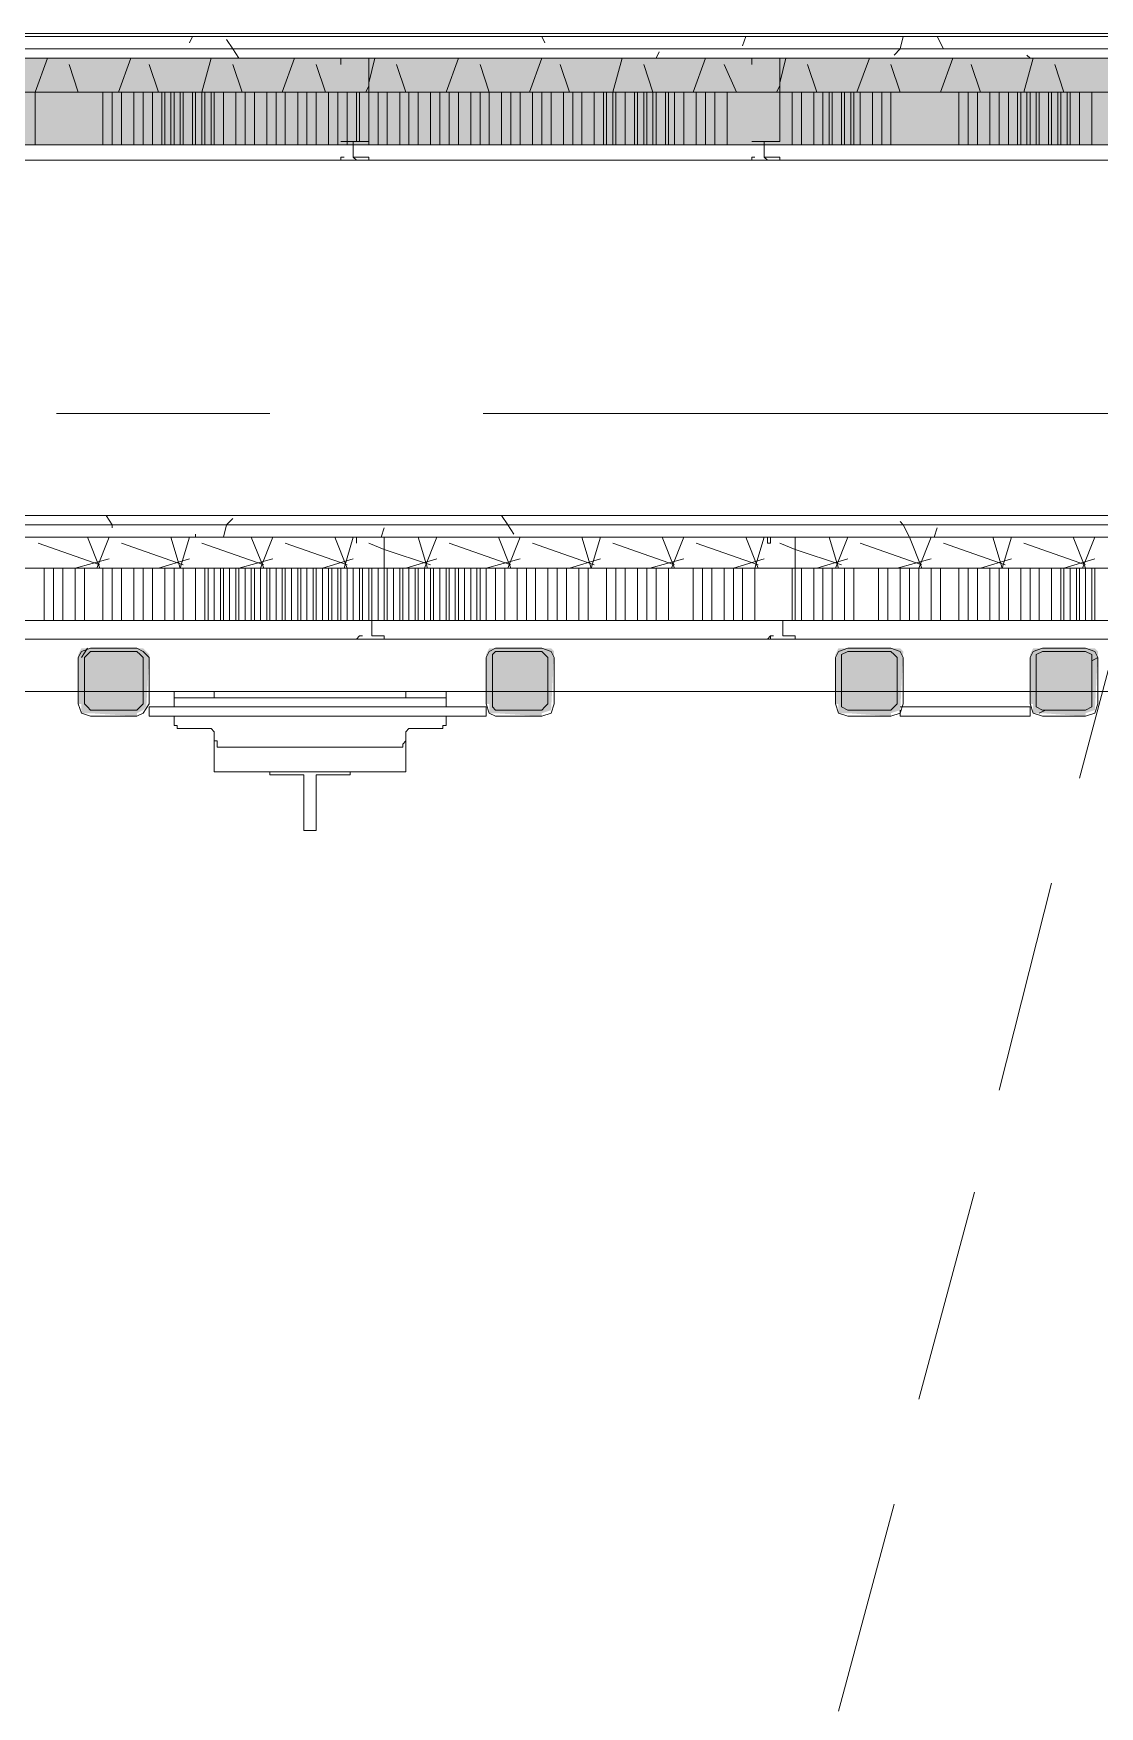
# Model space of a CAD drawing. Header units: metres. Extents: x 98 to 337, y -7 to 53.
# Drawn here: x 142.566 to 144.147, y 33.128 to 35.609 of the extents above; entities that cross this region are included whole.
import ezdxf

# ---------------------------------------------------------------- set-up
doc = ezdxf.new("R2010")
doc.units = ezdxf.units.M
doc.layers.add('PDF_Geometry', color=7, linetype='Continuous', lineweight=0, true_color=0xaaaaaa)
doc.layers.add('PDF_Solid Fills', color=7, linetype='Continuous', lineweight=0, true_color=0xffffff)

msp = doc.modelspace()

# ---------------------------------------------------------------- hatches: boundary and pattern name
at = {"layer": 'PDF_Solid Fills', "lineweight": 0, "transparency": 33554559}
h = msp.add_hatch(color=256, dxfattribs=at)
h.paths.add_polyline_path([(144.9464, 35.522), (144.9464, 35.5724), (141.7255, 35.5724), (141.7255, 35.522)])
h.paths.add_polyline_path([(144.951, 35.5724), (144.951, 35.522), (145.0472, 35.522), (145.0472, 35.5724)])
h = msp.add_hatch(color=256, dxfattribs=at)
h.paths.add_polyline_path([(144.9464, 35.522), (144.9464, 35.5724), (141.7255, 35.5724), (141.7255, 35.522)])
h.paths.add_polyline_path([(144.951, 35.5724), (144.951, 35.522), (145.0472, 35.522), (145.0472, 35.5724)])
for points in [[(141.7713, 35.4441), (141.8492, 35.4487), (141.8767, 35.4487), (144.9739, 35.4441), (144.9739, 35.522), (144.951, 35.522), (144.9464, 35.4991), (144.9464, 35.522), (141.7713, 35.522)], [(144.9464, 35.4487), (144.9464, 35.522), (141.7713, 35.522), (141.7713, 35.4441), (144.9739, 35.4441), (144.9739, 35.522), (144.951, 35.522)], [(142.738, 34.6881), (142.7289, 34.6973), (142.6372, 34.6973), (142.6327, 34.6881), (142.6327, 34.6148), (142.6372, 34.6148), (142.6372, 34.6011), (142.651, 34.6011), (142.7197, 34.5965), (142.7197, 34.6011), (142.7289, 34.6057), (142.7335, 34.6103)], [(143.2374, 34.6148), (143.242, 34.6148), (143.242, 34.6011), (143.2512, 34.6011), (143.3199, 34.5965), (143.3199, 34.6011), (143.3337, 34.6057), (143.3382, 34.6916), (143.3382, 34.6928), (143.3337, 34.6973), (143.242, 34.6973), (143.2374, 34.6881)], [(143.8559, 34.6927), (143.8514, 34.6973), (143.7597, 34.6973), (143.7552, 34.6881), (143.7552, 34.6148), (143.7597, 34.6148), (143.7597, 34.6011), (143.7735, 34.6011), (143.8376, 34.5965), (143.8376, 34.6011), (143.8514, 34.6057)], [(144.1446, 34.6927), (144.14, 34.6973), (144.0484, 34.6973), (144.0438, 34.6881), (144.0438, 34.6148), (144.0484, 34.6148), (144.0484, 34.6011), (144.0621, 34.6011), (144.1263, 34.5965), (144.1263, 34.6011), (144.14, 34.6057)]]:
    msp.add_hatch(color=256, dxfattribs=at).paths.add_polyline_path(points)

# ---------------------------------------------------------------- linework, layer by layer
at = {"layer": 'PDF_Geometry', "lineweight": 0}
for points in [[(142.1561, 25.401), (145.1297, 25.401), (145.6749, 25.401), (145.6749, 25.5247), (145.1297, 25.5247), (145.1297, 25.5797), (145.1297, 35.4762), (145.6337, 35.4762), (145.6337, 35.6045), (145.1297, 35.6045), (144.9464, 35.6045), (141.6934, 35.6045), (141.6934, 35.4212), (141.6934, 25.5797), (141.6934, 25.401), (141.8263, 25.401)], [(144.9464, 35.6045), (141.6934, 35.6045)], [(141.6934, 35.6045), (145.1297, 35.6045), (141.6934, 35.6045)], [(145.1297, 35.6091), (142.0691, 35.6091), (145.1297, 35.6091)], [(145.1297, 35.6045), (142.0783, 35.6045), (145.1297, 35.6045)], [(145.1113, 25.4148), (145.0976, 25.4148), (141.7071, 25.4148), (141.7071, 25.4331), (141.7071, 25.5797), (141.7071, 35.4212), (141.7071, 35.5724), (141.7071, 35.5861), (144.9464, 35.5861), (145.0976, 35.5861), (145.1113, 35.5861)], [(141.7255, 25.5797), (141.7255, 35.4212), (141.7255, 35.522), (141.7255, 35.5724), (141.8767, 35.5724), (142.454, 35.5724), (143.0634, 35.5724), (143.6727, 35.5724), (144.2821, 35.5724), (144.9464, 35.5724), (144.2821, 35.5724), (143.6727, 35.5724), (143.0634, 35.5724), (142.454, 35.5724), (141.8767, 35.5724), (141.7071, 35.5724), (141.7071, 35.5861), (145.0976, 35.5861), (145.0976, 35.5724), (144.951, 35.5724), (145.0472, 35.5724), (145.0976, 35.5724), (145.0976, 35.4945)], [(145.0472, 25.5797), (145.0472, 35.522), (144.9739, 35.522), (144.951, 35.522), (144.9739, 35.522), (144.9739, 35.4441), (144.9464, 35.4441), (141.8767, 35.4441), (141.7713, 35.4441), (141.7713, 35.522), (141.8767, 35.522), (144.9464, 35.522), (141.8767, 35.522), (141.7255, 35.522), (141.7255, 35.5724), (141.8767, 35.5724), (142.454, 35.5724), (143.0634, 35.5724), (143.6727, 35.5724), (144.2821, 35.5724), (144.9464, 35.5724)], [(144.9464, 35.522), (141.8767, 35.522), (141.7713, 35.522), (141.7713, 35.4441), (141.7713, 35.4212), (141.7713, 34.9447), (141.7713, 35.4441), (141.8492, 35.4441), (141.8492, 34.9447)], [(142.5685, 35.522), (142.5685, 35.4441)], [(142.6693, 35.4441), (142.6693, 35.522)], [(142.6831, 35.4441), (142.6831, 35.522)], [(142.6968, 35.4441), (142.6968, 35.522)], [(142.7151, 35.4441), (142.7151, 35.522)], [(142.7289, 35.4441), (142.7289, 35.522)], [(142.7426, 35.4441), (142.7426, 35.522)], [(142.7563, 35.522), (142.7563, 35.4441)], [(142.7609, 35.4441), (142.7609, 35.522)], [(142.7701, 35.522), (142.7701, 35.4441)], [(142.7747, 35.4441), (142.7747, 35.522)], [(142.7839, 35.522), (142.7839, 35.4441)], [(142.7884, 35.4441), (142.7884, 35.522)], [(142.8022, 35.522), (142.8022, 35.4441)], [(142.8067, 35.4441), (142.8067, 35.522)], [(142.8159, 35.522), (142.8159, 35.4441)], [(142.8205, 35.4441), (142.8205, 35.522)], [(142.8297, 35.522), (142.8297, 35.4441)], [(142.8343, 35.4441), (142.8343, 35.522)], [(142.8663, 35.4441), (142.8663, 35.522)], [(142.8801, 35.4441), (142.8801, 35.522)], [(142.8938, 35.4441), (142.8938, 35.522)], [(142.9121, 35.4441), (142.9121, 35.522)], [(142.9259, 35.4441), (142.9259, 35.522)], [(142.958, 35.4441), (142.958, 35.522)], [(142.9717, 35.4441), (142.9717, 35.522)], [(142.9854, 35.4441), (142.9854, 35.522)], [(143.0038, 35.4441), (143.0038, 35.522)], [(143.0175, 35.4441), (143.0175, 35.522)], [(143.045, 35.522), (143.045, 35.4487)], [(143.0496, 35.4487), (143.0496, 35.522)], [(143.0634, 35.4441), (143.0634, 35.522)], [(143.242, 35.522), (143.242, 35.4441)], [(143.2603, 35.522), (143.2603, 35.4441)], [(143.2741, 35.522), (143.2741, 35.4441)], [(143.2878, 35.522), (143.2878, 35.4441)], [(143.3061, 35.522), (143.3061, 35.4441)], [(143.3337, 35.522), (143.3337, 35.4441)], [(143.352, 35.522), (143.352, 35.4441)], [(143.3657, 35.522), (143.3657, 35.4441)], [(143.3795, 35.522), (143.3795, 35.4441)], [(143.3978, 35.522), (143.3978, 35.4441)], [(143.4115, 35.522), (143.4115, 35.4441)], [(143.4161, 35.4441), (143.4161, 35.522)], [(143.4253, 35.522), (143.4253, 35.4441)], [(143.4299, 35.4441), (143.4299, 35.522)], [(143.4574, 35.522), (143.4574, 35.4441)], [(143.4619, 35.4441), (143.4619, 35.522)], [(143.4711, 35.522), (143.4711, 35.4441)], [(143.4757, 35.4441), (143.4757, 35.522)], [(143.4848, 35.522), (143.4848, 35.4441)], [(143.4894, 35.4441), (143.4894, 35.522)], [(143.5032, 35.522), (143.5032, 35.4441)], [(143.5078, 35.4441), (143.5078, 35.522)], [(143.5169, 35.522), (143.5169, 35.4441)], [(143.5306, 35.522), (143.5306, 35.4441)], [(143.549, 35.522), (143.549, 35.4441)], [(143.5627, 35.522), (143.5627, 35.4441)], [(143.5765, 35.522), (143.5765, 35.4441)], [(143.5948, 35.522), (143.5948, 35.4441)], [(143.691, 35.4441), (143.691, 35.522)], [(143.7048, 35.4441), (143.7048, 35.522)], [(143.7231, 35.4441), (143.7231, 35.522)], [(143.7368, 35.4441), (143.7368, 35.522)], [(143.746, 35.522), (143.746, 35.4441)], [(143.7506, 35.4441), (143.7506, 35.522)], [(143.7643, 35.522), (143.7643, 35.4441)], [(143.7689, 35.4441), (143.7689, 35.522)], [(143.7781, 35.522), (143.7781, 35.4441)], [(143.7827, 35.4441), (143.7827, 35.522)], [(143.7918, 35.522), (143.7918, 35.4441)], [(143.8101, 35.522), (143.8101, 35.4441)], [(143.8239, 35.522), (143.8239, 35.4441)], [(143.8376, 35.522), (143.8376, 35.4441)], [(143.9385, 35.4441), (143.9385, 35.522)], [(143.9521, 35.4441), (143.9521, 35.522)], [(143.9659, 35.4441), (143.9659, 35.522)], [(143.9843, 35.4441), (143.9843, 35.522)], [(143.998, 35.4441), (143.998, 35.522)], [(144.0117, 35.4441), (144.0117, 35.522)], [(144.0255, 35.522), (144.0255, 35.4441)], [(144.0301, 35.4441), (144.0301, 35.522)], [(144.0392, 35.522), (144.0392, 35.4441)], [(144.0438, 35.4441), (144.0438, 35.522)], [(144.053, 35.522), (144.053, 35.4441)], [(144.0576, 35.4441), (144.0576, 35.522)], [(144.0713, 35.522), (144.0713, 35.4441)], [(144.0759, 35.4441), (144.0759, 35.522)], [(144.085, 35.522), (144.085, 35.4441)], [(144.0896, 35.4441), (144.0896, 35.522)], [(144.0988, 35.522), (144.0988, 35.4441)], [(144.1034, 35.4441), (144.1034, 35.522)], [(144.1354, 35.4441), (144.1354, 35.522)], [(141.8492, 30.9678), (141.8492, 31.2747), (141.8492, 31.8842), (141.8492, 32.5027), (141.8492, 33.135), (141.8492, 33.7901), (141.8492, 34.3308), (141.8492, 34.9401), (141.8492, 34.8622), (141.8767, 34.8622), (141.8767, 35.4212), (141.8492, 35.4212), (141.8492, 34.9447), (141.8492, 35.4212), (141.8492, 35.4441), (141.8767, 35.4441), (144.9464, 35.4441), (144.9739, 35.4441), (144.9739, 25.5797)], [(144.1721, 26.1845), (141.8996, 26.1845), (141.8996, 26.0012), (144.3554, 26.0012), (144.3554, 26.015), (144.3554, 26.1845), (144.3554, 34.711), (144.3554, 34.8806), (144.3554, 34.8943), (141.8767, 34.8943), (141.8767, 35.4212), (144.9464, 35.4212), (144.9464, 25.5797), (141.8767, 25.5797), (141.8767, 26.8809), (141.8767, 28.1867), (141.8767, 29.7353), (141.8767, 30.9632)], [(142.9167, 35.0455), (142.6006, 35.0455)], [(144.5019, 35.0455), (143.2329, 35.0455)], [(144.3233, 26.0791), (144.3233, 34.8164), (144.3187, 34.8164), (144.2729, 34.8164), (144.2729, 34.711), (144.2729, 34.2758), (144.2729, 34.711), (144.2729, 34.7386), (144.2729, 34.8164), (143.6956, 34.8164), (143.0862, 34.8164), (142.4768, 34.8164), (141.8767, 34.8164), (141.8492, 34.8164), (141.8492, 34.8622), (141.8767, 34.8622)], [(141.8996, 26.0333), (144.3233, 26.0333), (144.3233, 26.0791), (144.3233, 26.1845), (144.3233, 34.711), (144.3233, 34.8164), (144.3233, 34.8622), (141.8767, 34.8622), (141.8767, 34.8806), (144.337, 34.8806), (144.337, 34.8622), (144.337, 34.711), (144.337, 26.1845), (144.337, 26.0333), (144.337, 26.015), (141.8996, 26.015)], [(143.6864, 34.7386), (144.2729, 34.7386), (144.2729, 34.8164), (143.6956, 34.8164), (143.0862, 34.8164), (142.4768, 34.8164), (141.8767, 34.8164), (141.8492, 34.8164), (141.8492, 34.7386), (141.8767, 34.7386), (142.4448, 34.7386)], [(142.5822, 34.8164), (142.5822, 34.7386)], [(142.596, 34.8164), (142.596, 34.7386)], [(142.6097, 34.8164), (142.6097, 34.7386)], [(142.6281, 34.8164), (142.6281, 34.7386)], [(142.6418, 34.8164), (142.6418, 34.7386)], [(142.6693, 34.7386), (142.6693, 34.8164)], [(142.6831, 34.7386), (142.6831, 34.8164)], [(142.6968, 34.7386), (142.6968, 34.8164)], [(142.7151, 34.7386), (142.7151, 34.8164)], [(142.7289, 34.7386), (142.7289, 34.8164)], [(142.7426, 34.7386), (142.7426, 34.8164)], [(142.7609, 34.7386), (142.7609, 34.8164)], [(142.7747, 34.7386), (142.7747, 34.8164)], [(142.7884, 34.7386), (142.7884, 34.8164)], [(142.8067, 34.7386), (142.8067, 34.8164)], [(142.8205, 34.7386), (142.8205, 34.8164)], [(142.8251, 34.8164), (142.8251, 34.7386)], [(142.8343, 34.7386), (142.8343, 34.8164)], [(142.8434, 34.8164), (142.8434, 34.7386)], [(142.8479, 34.7386), (142.8479, 34.8164)], [(142.8571, 34.8164), (142.8571, 34.7386)], [(142.8663, 34.7386), (142.8663, 34.8164)], [(142.8709, 34.8164), (142.8709, 34.7386)], [(142.8801, 34.7386), (142.8801, 34.8164)], [(142.8892, 34.8164), (142.8892, 34.7386)], [(142.8938, 34.7386), (142.8938, 34.8164)], [(142.903, 34.8164), (142.903, 34.7386)], [(142.9121, 34.7386), (142.9121, 34.8164)], [(142.9167, 34.8164), (142.9167, 34.7386)], [(142.9259, 34.7386), (142.9259, 34.8164)], [(142.935, 34.8164), (142.935, 34.7386)], [(142.9488, 34.8164), (142.9488, 34.7386)], [(142.958, 34.7386), (142.958, 34.8164)], [(142.9625, 34.8164), (142.9625, 34.7386)], [(142.9717, 34.7386), (142.9717, 34.8164)], [(142.9808, 34.8164), (142.9808, 34.7386)], [(142.9854, 34.7386), (142.9854, 34.8164)], [(142.9946, 34.8164), (142.9946, 34.7386)], [(143.0038, 34.7386), (143.0038, 34.8164)], [(143.0084, 34.8164), (143.0084, 34.7386)], [(143.0175, 34.7386), (143.0175, 34.8164)], [(143.0221, 34.8164), (143.0221, 34.7386)], [(143.0312, 34.7386), (143.0312, 34.8164)], [(143.0404, 34.8164), (143.0404, 34.7386)], [(143.0496, 34.7386), (143.0496, 34.8164)], [(143.0542, 34.8164), (143.0542, 34.7386)], [(143.0634, 34.7386), (143.0634, 34.8164)], [(143.0679, 34.8164), (143.0679, 34.7386)], [(143.0771, 34.7386), (143.0771, 34.8164)], [(143.0862, 34.8164), (143.0862, 34.7386)], [(143.0908, 34.7386), (143.0908, 34.8164)], [(143.1, 34.8164), (143.1, 34.7386)], [(143.1092, 34.7386), (143.1092, 34.8164)], [(143.1228, 34.7386), (143.1228, 34.8164)], [(143.132, 34.8164), (143.132, 34.7386)], [(143.1366, 34.7386), (143.1366, 34.8164)], [(143.1458, 34.8164), (143.1458, 34.7386)], [(143.155, 34.7386), (143.155, 34.8164)], [(143.1595, 34.8164), (143.1595, 34.7386)], [(143.1687, 34.7386), (143.1687, 34.8164)], [(143.1779, 34.8164), (143.1779, 34.7386)], [(143.1825, 34.7386), (143.1825, 34.8164)], [(143.1916, 34.8164), (143.1916, 34.7386)], [(143.1962, 34.7386), (143.1962, 34.8164)], [(143.2054, 34.8164), (143.2054, 34.7386)], [(143.2145, 34.7386), (143.2145, 34.8164)], [(143.2237, 34.8164), (143.2237, 34.7386)], [(143.2283, 34.7386), (143.2283, 34.8164)], [(143.2374, 34.8164), (143.2374, 34.7386)], [(143.2512, 34.8164), (143.2512, 34.7386)], [(143.2649, 34.8164), (143.2649, 34.7386)], [(143.2833, 34.8164), (143.2833, 34.7386)], [(143.297, 34.8164), (143.297, 34.7386)], [(143.3107, 34.8164), (143.3107, 34.7386)], [(143.3291, 34.8164), (143.3291, 34.7386)], [(143.3428, 34.8164), (143.3428, 34.7386)], [(143.3565, 34.8164), (143.3565, 34.7386)], [(143.3749, 34.8164), (143.3749, 34.7386)], [(143.3886, 34.8164), (143.3886, 34.7386)], [(143.4161, 34.7386), (143.4161, 34.8164)], [(143.4299, 34.7386), (143.4299, 34.8164)], [(143.4436, 34.7386), (143.4436, 34.8164)], [(143.4619, 34.7386), (143.4619, 34.8164)], [(143.4757, 34.7386), (143.4757, 34.8164)], [(143.4894, 34.7386), (143.4894, 34.8164)], [(143.5078, 34.7386), (143.5078, 34.8164)], [(143.5444, 34.8164), (143.5444, 34.7386)], [(143.5582, 34.8164), (143.5582, 34.7386)], [(143.5719, 34.8164), (143.5719, 34.7386)], [(143.5902, 34.8164), (143.5902, 34.7386)], [(143.604, 34.8164), (143.604, 34.7386)], [(143.6177, 34.8164), (143.6177, 34.7386)], [(143.636, 34.8164), (143.636, 34.7386)], [(143.691, 34.7386), (143.691, 34.8164)], [(143.7048, 34.7386), (143.7048, 34.8164)], [(143.7231, 34.7386), (143.7231, 34.8164)], [(143.7368, 34.7386), (143.7368, 34.8164)], [(143.7506, 34.7386), (143.7506, 34.8164)], [(143.7689, 34.7386), (143.7689, 34.8164)], [(143.7827, 34.7386), (143.7827, 34.8164)], [(143.8193, 34.8164), (143.8193, 34.7386)], [(143.8331, 34.8164), (143.8331, 34.7386)], [(143.8514, 34.8164), (143.8514, 34.7386)], [(143.8651, 34.8164), (143.8651, 34.7386)], [(143.8789, 34.8164), (143.8789, 34.7386)], [(143.8972, 34.8164), (143.8972, 34.7386)], [(143.9109, 34.8164), (143.9109, 34.7386)], [(143.9385, 34.7386), (143.9385, 34.8164)], [(143.9521, 34.7386), (143.9521, 34.8164)], [(143.9659, 34.7386), (143.9659, 34.8164)], [(143.9843, 34.7386), (143.9843, 34.8164)], [(143.998, 34.7386), (143.998, 34.8164)], [(144.0117, 34.7386), (144.0117, 34.8164)], [(144.0301, 34.7386), (144.0301, 34.8164)], [(144.0438, 34.7386), (144.0438, 34.8164)], [(144.0576, 34.7386), (144.0576, 34.8164)], [(144.0759, 34.7386), (144.0759, 34.8164)], [(144.0896, 34.7386), (144.0896, 34.8164)], [(144.0942, 34.8164), (144.0942, 34.7386)], [(144.1034, 34.7386), (144.1034, 34.8164)], [(144.1125, 34.8164), (144.1125, 34.7386)], [(144.1171, 34.7386), (144.1171, 34.8164)], [(144.1263, 34.8164), (144.1263, 34.7386)], [(144.1354, 34.7386), (144.1354, 34.8164)], [(144.14, 34.8164), (144.14, 34.7386)], [(141.8767, 30.9678), (141.8767, 32.5027), (141.8767, 33.7901), (141.8767, 34.711), (144.195, 34.711), (144.195, 34.7386), (143.6864, 34.7386), (144.195, 34.7386), (144.195, 34.711), (144.195, 26.1845), (144.195, 34.711), (144.1721, 34.711), (144.1171, 34.5049)], [(142.4677, 34.7386), (143.0542, 34.7386)], [(143.0771, 34.7386), (143.6681, 34.7386)], [(143.6956, 34.7386), (143.6956, 34.7431)], [(141.8767, 30.9678), (141.8767, 32.5027), (141.8767, 33.7901), (141.8767, 34.711), (144.1721, 34.711)], [(142.6372, 34.6835), (142.6464, 34.6973)], [(144.1354, 34.6789), (144.1446, 34.6835)], [(143.1228, 34.5782), (143.1687, 34.5782), (143.1733, 34.5782), (143.1733, 34.5827), (143.1779, 34.5827), (143.1779, 34.5965), (143.2374, 34.5965), (143.2374, 34.6103), (143.1779, 34.6103), (143.1779, 34.6194), (143.1779, 34.624), (143.1779, 34.6286), (143.1779, 34.6332), (143.1733, 34.6332), (143.1687, 34.6332), (143.1228, 34.6332), (143.1183, 34.6332), (143.1137, 34.6332), (143.1092, 34.6332), (142.8434, 34.6332), (142.8388, 34.6332), (142.8343, 34.6332), (142.8297, 34.6332), (142.7839, 34.6332), (142.7793, 34.6332), (142.7747, 34.6332), (142.7747, 34.6286), (142.7747, 34.624), (142.7747, 34.6194), (142.7747, 34.6103), (142.738, 34.6103), (142.738, 34.5965), (142.7747, 34.5965), (142.7747, 34.5827), (142.7793, 34.5827), (142.7793, 34.5782), (142.7839, 34.5782), (142.8297, 34.5782)], [(142.7747, 34.6194), (142.7747, 34.624), (142.7747, 34.6286), (142.7747, 34.6332), (142.7747, 34.624), (142.7747, 34.6332), (142.7793, 34.6332), (142.7839, 34.6332), (142.8297, 34.6332), (142.8343, 34.6332), (142.8388, 34.6332), (142.8434, 34.6332), (143.1092, 34.6332), (143.1137, 34.6332), (143.1183, 34.6332), (143.1228, 34.6332), (143.1687, 34.6332), (143.1733, 34.6332), (143.1779, 34.6332), (143.1779, 34.624), (143.1779, 34.6332), (143.1779, 34.6286), (143.1779, 34.624), (143.1779, 34.6194)], [(142.7747, 34.6103), (142.7747, 34.6194), (142.7747, 34.624), (142.7793, 34.624), (142.7839, 34.624), (142.8297, 34.624), (142.8343, 34.624), (142.8388, 34.624), (142.8434, 34.624), (143.1092, 34.624), (143.1137, 34.624), (143.1183, 34.624), (143.1228, 34.624), (143.1687, 34.624), (143.1733, 34.624), (143.1779, 34.624), (143.1779, 34.6194), (143.1779, 34.6103)], [(142.8251, 34.624), (142.7976, 34.624)], [(142.8297, 34.6332), (142.8343, 34.6332), (142.8297, 34.6332)], [(142.8297, 34.6332), (142.8343, 34.6332), (142.8297, 34.6332)], [(142.8297, 34.624), (142.8343, 34.624), (142.8297, 34.624)], [(143.1228, 34.6332), (143.1183, 34.6332), (143.1228, 34.6332)], [(143.1228, 34.6332), (143.1183, 34.6332), (143.1228, 34.6332)], [(143.1228, 34.624), (143.1183, 34.624), (143.1228, 34.624)], [(143.155, 34.624), (143.1274, 34.624)], [(143.1779, 34.5965), (143.1779, 34.5827), (143.1733, 34.5827), (143.1733, 34.5782), (143.1687, 34.5782), (143.1228, 34.5782), (143.1183, 34.5736), (143.1183, 34.569), (143.1183, 34.5599), (143.1137, 34.5553), (143.1137, 34.5507), (143.1092, 34.5507), (142.8434, 34.5507), (142.8388, 34.5507), (142.8388, 34.5553), (142.8388, 34.5599), (142.8343, 34.5599), (142.8343, 34.569), (142.8343, 34.5736), (142.8297, 34.5782), (142.7839, 34.5782), (142.7793, 34.5782), (142.7793, 34.5827), (142.7747, 34.5827), (142.7747, 34.5965)], [(144.0576, 34.6011), (144.0667, 34.6057)], [(142.8343, 34.5186), (142.8343, 34.5232), (142.8343, 34.5278), (142.8343, 34.569), (142.8343, 34.5599)], [(142.8343, 34.569), (142.8343, 34.5278), (142.8343, 34.5232), (142.8343, 34.5186), (142.8343, 34.5141), (143.1183, 34.5141), (143.1183, 34.5186), (143.1183, 34.5232), (143.1183, 34.5278), (143.1183, 34.569)], [(143.1183, 34.5599), (143.1183, 34.569), (143.1183, 34.5278), (143.1183, 34.5232), (143.1183, 34.5186)], [(143.998, 34.0421), (144.0759, 34.3491)], [(143.8789, 33.5839), (143.9613, 33.8909)], [(143.7597, 33.1212), (143.8422, 33.4281)]]:
    msp.add_lwpolyline(points, dxfattribs=at)
for points in [[(141.6934, 35.5861), (145.1113, 35.5861), (145.1113, 35.6045), (141.6934, 35.6045)], [(142.7976, 35.5953), (142.8022, 35.6045)], [(143.3199, 35.6045), (143.3245, 35.5953)], [(143.6177, 35.5907), (143.6223, 35.6045)], [(143.8514, 35.5861), (143.8559, 35.6045), (143.8514, 35.5861), (143.8422, 35.577)], [(143.9063, 35.6045), (143.9155, 35.5861)], [(142.8525, 35.5999), (142.8617, 35.5861), (142.8709, 35.5724), (142.8617, 35.5861)], [(143.4894, 35.5724), (143.494, 35.5816)], [(142.5868, 35.5724), (142.5685, 35.522)], [(142.6189, 35.5633), (142.6327, 35.522)], [(142.7105, 35.5724), (142.6922, 35.522)], [(142.738, 35.5633), (142.7518, 35.522)], [(142.8297, 35.5724), (142.8159, 35.522)], [(142.8617, 35.5633), (142.8755, 35.522)], [(142.9534, 35.5724), (142.935, 35.522)], [(142.9854, 35.5633), (142.9992, 35.522)], [(143.0221, 35.4487), (143.0404, 35.4487), (143.0404, 35.4258), (143.045, 35.4212), (143.0588, 35.4212), (143.0221, 35.4212), (143.0221, 35.4258), (143.0267, 35.4258), (143.0221, 35.4258), (143.0221, 35.4212), (143.0634, 35.4212), (143.0634, 35.4258), (143.045, 35.4258), (143.0404, 35.4258), (143.0404, 35.4487), (143.0588, 35.4487), (143.0634, 35.4487), (143.0634, 35.5724), (143.0588, 35.5724), (143.0221, 35.5724), (143.0221, 35.5633), (143.0221, 35.5724), (143.0588, 35.5724), (143.0634, 35.5724), (143.0634, 35.4487), (143.0588, 35.4487)], [(143.0725, 35.5724), (143.0634, 35.5358)], [(143.1046, 35.5633), (143.1183, 35.522)], [(143.1962, 35.5724), (143.1779, 35.522)], [(143.2283, 35.5633), (143.242, 35.522)], [(143.3199, 35.5724), (143.3016, 35.522)], [(143.3474, 35.5633), (143.3611, 35.522)], [(143.439, 35.5724), (143.4253, 35.522)], [(143.4711, 35.5633), (143.4848, 35.522)], [(143.5627, 35.5724), (143.5444, 35.522)], [(143.5902, 35.5633), (143.6086, 35.522)], [(143.6314, 35.4487), (143.6498, 35.4487), (143.6498, 35.4258), (143.6544, 35.4212), (143.6681, 35.4212), (143.6314, 35.4212), (143.6314, 35.4258), (143.636, 35.4258), (143.6314, 35.4258), (143.6314, 35.4212), (143.6727, 35.4212), (143.6727, 35.4258), (143.6544, 35.4258), (143.6498, 35.4258), (143.6498, 35.4487), (143.6727, 35.4487), (143.6727, 35.5724), (143.6314, 35.5724), (143.6314, 35.5633), (143.6314, 35.5724), (143.6727, 35.5724), (143.6727, 35.4487)], [(143.6818, 35.5724), (143.6727, 35.5358)], [(143.7139, 35.5633), (143.7277, 35.522)], [(143.8056, 35.5724), (143.7872, 35.522)], [(143.8376, 35.5633), (143.8514, 35.522)], [(143.9293, 35.5724), (143.9109, 35.522)], [(143.9567, 35.5633), (143.9705, 35.522)], [(144.0484, 35.5724), (144.0346, 35.522)], [(144.0392, 35.577), (144.0438, 35.5724)], [(144.0805, 35.5633), (144.0942, 35.522)], [(143.0634, 35.5312), (143.0588, 35.522)], [(143.6727, 35.5312), (143.6681, 35.522)], [(142.8479, 35.522), (142.8479, 35.4441)], [(142.9396, 35.522), (142.9396, 35.4441)], [(143.0312, 35.522), (143.0312, 35.4441)], [(143.0771, 35.522), (143.0771, 35.4441)], [(143.0908, 35.522), (143.0908, 35.4441)], [(143.1092, 35.522), (143.1092, 35.4441)], [(143.1228, 35.522), (143.1228, 35.4441)], [(143.1366, 35.522), (143.1366, 35.4441)], [(143.155, 35.522), (143.155, 35.4441)], [(143.1687, 35.522), (143.1687, 35.4441)], [(143.1825, 35.522), (143.1825, 35.4441)], [(143.1962, 35.522), (143.1962, 35.4441)], [(143.2145, 35.522), (143.2145, 35.4441)], [(143.2283, 35.522), (143.2283, 35.4441)], [(143.3199, 35.4441), (143.3199, 35.522)], [(143.4436, 35.522), (143.4436, 35.4441)], [(144.1171, 35.522), (144.1171, 35.4441)], [(144.9464, 35.4212), (144.9464, 35.4441), (141.8767, 35.4441), (141.8492, 35.4441), (141.8492, 35.4212)], [(141.8767, 34.8806), (144.3554, 34.8806), (144.3554, 34.8943), (141.8767, 34.8943)], [(142.6739, 34.8943), (142.6831, 34.8806), (142.6831, 34.876), (142.6831, 34.8806)], [(142.8525, 34.8806), (142.8617, 34.8898), (142.8525, 34.8806), (142.8479, 34.8622)], [(143.2603, 34.8943), (143.2695, 34.8806), (143.2787, 34.8668), (143.2695, 34.8806)], [(143.8514, 34.8852), (143.8559, 34.8806), (143.8651, 34.8622), (143.8559, 34.8806)], [(144.3233, 34.8622), (141.8492, 34.8622), (141.8492, 34.8164), (141.8767, 34.8164), (142.4768, 34.8164), (143.0862, 34.8164), (143.6956, 34.8164), (144.3187, 34.8164), (144.3233, 34.8164)], [(141.8767, 34.8622), (144.337, 34.8622), (144.337, 34.8806), (141.8767, 34.8806)], [(142.6464, 34.8622), (142.6647, 34.8164)], [(142.6785, 34.8622), (142.6601, 34.8164)], [(142.7976, 34.8622), (142.7839, 34.8164), (142.7701, 34.8622), (142.7839, 34.8164)], [(142.8067, 34.8668), (142.8067, 34.8622)], [(142.8892, 34.8622), (142.9076, 34.8164)], [(142.9213, 34.8622), (142.903, 34.8164)], [(143.0129, 34.8622), (143.0312, 34.8164)], [(143.0404, 34.8622), (143.0267, 34.8164)], [(143.045, 34.7386), (143.0679, 34.7386), (143.0679, 34.7156), (143.0862, 34.7156), (143.0862, 34.711), (143.0496, 34.711), (143.045, 34.711), (143.0496, 34.7156), (143.0542, 34.7156), (143.0496, 34.7156), (143.045, 34.711), (143.0496, 34.711), (143.0862, 34.711), (143.0862, 34.7156), (143.0679, 34.7156), (143.0679, 34.7386), (143.0862, 34.7386), (143.0862, 34.8622), (143.0496, 34.8622), (143.045, 34.8622), (143.045, 34.8531), (143.045, 34.8622), (143.0496, 34.8622), (143.0862, 34.8622), (143.0862, 34.7386)], [(143.0816, 34.8622), (143.0862, 34.876)], [(143.1366, 34.8622), (143.1504, 34.8164)], [(143.1641, 34.8622), (143.1458, 34.8164)], [(143.2557, 34.8622), (143.2741, 34.8164)], [(143.2878, 34.8622), (143.2695, 34.8164)], [(143.4069, 34.8622), (143.3932, 34.8164), (143.3795, 34.8622), (143.3932, 34.8164)], [(143.4986, 34.8622), (143.5169, 34.8164)], [(143.5306, 34.8622), (143.5123, 34.8164)], [(143.6223, 34.8622), (143.6406, 34.8164)], [(143.6498, 34.8622), (143.636, 34.8164)], [(143.6544, 34.7386), (143.6772, 34.7386), (143.6772, 34.7156), (143.6956, 34.7156), (143.6956, 34.711), (143.659, 34.711), (143.659, 34.7156), (143.6635, 34.7156), (143.659, 34.7156), (143.6544, 34.711), (143.659, 34.711), (143.6956, 34.711), (143.6956, 34.7156), (143.6772, 34.7156), (143.6772, 34.7386), (143.6956, 34.7386), (143.6956, 34.8622), (143.659, 34.8622), (143.6544, 34.8622), (143.6544, 34.8531), (143.659, 34.8531), (143.659, 34.8622), (143.6956, 34.8622), (143.6956, 34.7386)], [(143.746, 34.8622), (143.7597, 34.8164)], [(143.7735, 34.8622), (143.7552, 34.8164)], [(143.8651, 34.8622), (143.8835, 34.8164)], [(143.8972, 34.8622), (143.8789, 34.8164)], [(143.9018, 34.8622), (143.9063, 34.876)], [(144.0163, 34.8622), (144.0026, 34.8164), (143.9888, 34.8622), (144.0026, 34.8164)], [(144.108, 34.8622), (144.1263, 34.8164)], [(144.14, 34.8622), (144.1217, 34.8164)], [(142.573, 34.8531), (142.6647, 34.821)], [(142.6968, 34.8531), (142.7884, 34.821)], [(142.8159, 34.8531), (142.9076, 34.821)], [(142.9396, 34.8531), (143.0312, 34.821)], [(143.0634, 34.8531), (143.0862, 34.8439), (143.155, 34.821), (143.0862, 34.8439)], [(143.1825, 34.8531), (143.2741, 34.821)], [(143.3061, 34.8531), (143.3978, 34.821)], [(143.4253, 34.8531), (143.5169, 34.821)], [(143.549, 34.8531), (143.6406, 34.821)], [(143.6727, 34.8531), (143.6956, 34.8439), (143.7643, 34.821), (143.6956, 34.8439)], [(143.7918, 34.8531), (143.8835, 34.821)], [(143.9155, 34.8531), (144.0072, 34.821)], [(144.0346, 34.8531), (144.1263, 34.821)], [(142.6785, 34.8302), (142.6281, 34.8164)], [(142.7976, 34.8302), (142.7518, 34.8164)], [(142.9213, 34.8302), (142.8709, 34.8164)], [(142.9396, 34.8164), (142.9396, 34.7386)], [(143.0404, 34.8302), (142.9946, 34.8164)], [(143.1137, 34.7386), (143.1137, 34.8164)], [(143.1641, 34.8302), (143.1183, 34.8164)], [(143.2878, 34.8302), (143.2374, 34.8164)], [(143.4069, 34.8302), (143.3611, 34.8164)], [(143.5306, 34.8302), (143.4803, 34.8164)], [(143.6498, 34.8302), (143.604, 34.8164)], [(143.7735, 34.8302), (143.7277, 34.8164)], [(143.8972, 34.8302), (143.8468, 34.8164)], [(144.0163, 34.8302), (143.9705, 34.8164)], [(144.14, 34.8302), (144.0942, 34.8164)], [(142.4677, 34.7386), (143.0542, 34.7386)], [(143.0771, 34.7386), (143.6681, 34.7386)], [(142.738, 34.6835), (142.7289, 34.6927), (142.7197, 34.6973), (142.651, 34.6973), (142.6372, 34.6927), (142.6327, 34.6835), (142.6327, 34.6148), (142.6372, 34.6011), (142.651, 34.5965), (142.7197, 34.5965), (142.7289, 34.6011), (142.738, 34.6148)], [(142.651, 34.6927), (142.7197, 34.6927), (142.7243, 34.6881), (142.7289, 34.6835), (142.7289, 34.6148), (142.7243, 34.6103), (142.7197, 34.6057), (142.651, 34.6057), (142.6464, 34.6103), (142.6418, 34.6148), (142.6418, 34.6835), (142.6464, 34.6881)], [(143.3383, 34.6835), (143.3337, 34.6927), (143.3199, 34.6973), (143.2512, 34.6973), (143.242, 34.6927), (143.2374, 34.6835), (143.2374, 34.6148), (143.242, 34.6011), (143.2512, 34.5965), (143.3199, 34.5965), (143.3337, 34.6011), (143.3383, 34.6148)], [(143.2512, 34.6927), (143.3199, 34.6927), (143.3245, 34.6881), (143.3291, 34.6835), (143.3291, 34.6148), (143.3245, 34.6103), (143.3199, 34.6057), (143.2512, 34.6057), (143.2466, 34.6103), (143.2466, 34.6148), (143.2466, 34.6835), (143.2466, 34.6881)], [(143.8559, 34.6835), (143.8514, 34.6927), (143.8376, 34.6973), (143.7735, 34.6973), (143.7597, 34.6927), (143.7552, 34.6835), (143.7552, 34.6148), (143.7597, 34.6011), (143.7735, 34.5965), (143.8376, 34.5965), (143.8514, 34.6011), (143.8559, 34.6148)], [(143.7735, 34.6927), (143.8376, 34.6927), (143.8422, 34.6881), (143.8468, 34.6835), (143.8468, 34.6148), (143.8422, 34.6103), (143.8376, 34.6057), (143.7735, 34.6057), (143.7643, 34.6103), (143.7643, 34.6148), (143.7643, 34.6835), (143.7643, 34.6881)], [(144.1446, 34.6835), (144.14, 34.6927), (144.1263, 34.6973), (144.0621, 34.6973), (144.0484, 34.6927), (144.0438, 34.6835), (144.0438, 34.6148), (144.0484, 34.6011), (144.0621, 34.5965), (144.1263, 34.5965), (144.14, 34.6011), (144.1446, 34.6148)], [(144.0621, 34.6927), (144.1263, 34.6927), (144.1354, 34.6881), (144.1354, 34.6835), (144.1354, 34.6148), (144.1354, 34.6103), (144.1263, 34.6057), (144.0621, 34.6057), (144.053, 34.6103), (144.053, 34.6148), (144.053, 34.6835), (144.053, 34.6881)], [(141.9729, 34.6332), (141.9729, 31.9345), (144.163, 31.9345), (144.163, 34.6332), (141.9729, 34.6332), (141.9729, 31.9345), (144.163, 31.9345), (144.163, 34.6332)], [(143.2374, 34.6103), (142.738, 34.6103), (142.738, 34.5965), (143.2374, 34.5965)], [(142.8251, 34.6332), (142.7976, 34.6332)], [(142.8343, 34.624), (142.8343, 34.6332)], [(143.1183, 34.6332), (143.1183, 34.624)], [(143.155, 34.6332), (143.1274, 34.6332)], [(144.0438, 34.6103), (144.0438, 34.5965), (143.8514, 34.5965), (143.8514, 34.6057), (143.8514, 34.5965), (144.0438, 34.5965), (144.0438, 34.6103), (143.8514, 34.6103)], [(142.9854, 34.427), (142.9854, 34.5095), (143.0358, 34.5095), (143.0358, 34.5141), (142.9167, 34.5141), (142.9167, 34.5095), (142.9671, 34.5095), (142.9671, 34.427)]]:
    msp.add_lwpolyline(points, close=True, dxfattribs=at)

doc.saveas('drawing.dxf')
